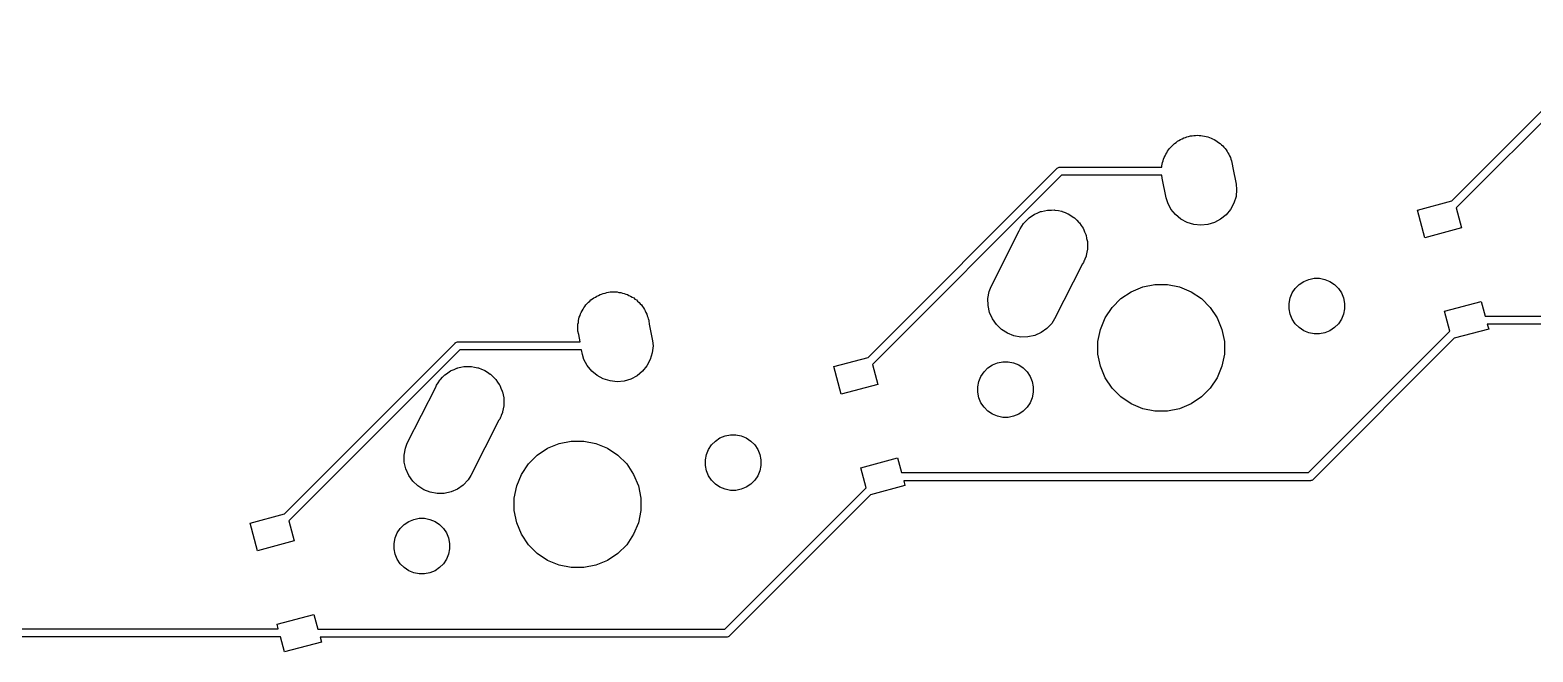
# Model space of a CAD drawing. Extents: x -26.1 to -7.5, y -7.6 to -2.3.
# Drawn here: x -14.713 to -12.847, y -3.39 to -2.619 of the extents above; entities that cross this region are included whole.
import ezdxf

# ---------------------------------------------------------------- set-up
doc = ezdxf.new("R2010")
doc.units = 0
doc.header["$MEASUREMENT"] = 0
doc.layers.add('BLACK', color=7, linetype='CONTINUOUS')

msp = doc.modelspace()

# ---------------------------------------------------------------- linework, layer by layer
at = {"layer": 'BLACK', "linetype": 'CONTINUOUS'}
for p, q in [((-12.9481, -2.83057), (-12.7363, -2.61876)), ((-12.7305, -2.62712), (-12.9427, -2.83932)), ((-13.2938, -2.76086), (-13.2923, -2.75937)), ((-13.2923, -2.75937), (-13.2904, -2.75811)), ((-13.2904, -2.75811), (-13.2887, -2.75668)), ((-13.2887, -2.75668), (-13.2868, -2.75569)), ((-13.2868, -2.75569), (-13.285, -2.75452)), ((-13.285, -2.75452), (-13.2829, -2.75366)), ((-13.2829, -2.75366), (-13.2809, -2.7526)), ((-13.2809, -2.7526), (-13.2789, -2.75199)), ((-13.2789, -2.75199), (-13.277, -2.75118)), ((-13.277, -2.75118), (-13.2748, -2.75074)), ((-13.2748, -2.75074), (-13.2726, -2.75009)), ((-13.2726, -2.75009), (-13.2705, -2.74989)), ((-13.2705, -2.74989), (-13.2684, -2.74948)), ((-13.2684, -2.74948), (-13.2662, -2.74948)), ((-13.2662, -2.74948), (-13.2639, -2.74927)), ((-13.2639, -2.74927), (-13.2618, -2.74948)), ((-13.2618, -2.74948), (-13.2597, -2.74948)), ((-13.2597, -2.74948), (-13.2575, -2.74992)), ((-13.2575, -2.74992), (-13.2552, -2.75015)), ((-13.2552, -2.75015), (-13.2532, -2.75077)), ((-13.2532, -2.75077), (-13.2511, -2.75118)), ((-13.2511, -2.75118), (-13.249, -2.75205)), ((-13.249, -2.75205), (-13.2469, -2.75271)), ((-13.2469, -2.75271), (-13.245, -2.75371)), ((-13.245, -2.75371), (-13.2431, -2.75452)), ((-13.2431, -2.75452), (-13.2412, -2.75578)), ((-13.2412, -2.75578), (-13.2392, -2.75685)), ((-13.2392, -2.75685), (-13.2376, -2.7582)), ((-13.2376, -2.7582), (-13.2358, -2.75937)), ((-13.2358, -2.75937), (-13.2342, -2.76097)), ((-13.3066, -2.78085), (-13.3058, -2.77876)), ((-13.3058, -2.77876), (-13.3051, -2.7766)), ((-13.3051, -2.7766), (-13.3041, -2.77474)), ((-13.3041, -2.77474), (-13.3033, -2.77279)), ((-13.3033, -2.77279), (-13.302, -2.77091)), ((-13.302, -2.77091), (-13.301, -2.76892)), ((-13.301, -2.76892), (-13.2996, -2.76729)), ((-13.2996, -2.76729), (-13.2985, -2.76554)), ((-13.2985, -2.76554), (-13.2969, -2.76394)), ((-13.2969, -2.76394), (-13.2954, -2.76219)), ((-13.2954, -2.76219), (-13.2938, -2.76086)), ((-13.2342, -2.76097), (-13.2325, -2.76241)), ((-13.2325, -2.76241), (-13.2311, -2.76404)), ((-13.2311, -2.76404), (-13.2296, -2.76554)), ((-13.2296, -2.76554), (-13.2284, -2.76742)), ((-13.2284, -2.76742), (-13.227, -2.76917)), ((-13.227, -2.76917), (-13.226, -2.77104)), ((-13.226, -2.77104), (-13.2248, -2.77279)), ((-13.2248, -2.77279), (-13.2239, -2.77488)), ((-13.2239, -2.77488), (-13.2229, -2.77688)), ((-13.2229, -2.77688), (-13.2223, -2.7789)), ((-13.2223, -2.7789), (-13.2215, -2.78085)), ((-13.6725, -3.02468), (-13.4382, -2.79041)), ((-13.4382, -2.79041), (-13.4381, -2.79022)), ((-13.4381, -2.79022), (-13.4373, -2.78959)), ((-13.4373, -2.78959), (-13.4365, -2.78913)), ((-13.4365, -2.78913), (-13.4355, -2.78884)), ((-13.4355, -2.78884), (-13.4345, -2.78875)), ((-13.4345, -2.78875), (-13.4343, -2.78877)), ((-13.4343, -2.78877), (-13.3082, -2.78877)), ((-13.3082, -2.78877), (-13.3079, -2.78719)), ((-13.3079, -2.78719), (-13.3077, -2.78494)), ((-13.3077, -2.78494), (-13.3071, -2.78292)), ((-13.3071, -2.78292), (-13.3066, -2.78085)), ((-13.2215, -2.78085), (-13.221, -2.78307)), ((-13.221, -2.78307), (-13.221, -2.78314)), ((-13.221, -2.78314), (-13.2206, -2.78519)), ((-13.2206, -2.78519), (-13.2198, -2.78941)), ((-13.2198, -2.78941), (-13.2198, -2.78949)), ((-13.2198, -2.78949), (-13.2158, -2.80988)), ((-13.4325, -2.79877), (-13.6671, -3.03344)), ((-13.3082, -2.79877), (-13.4325, -2.79877)), ((-13.3075, -2.80235), (-13.3082, -2.79877)), ((-13.3027, -2.82686), (-13.3075, -2.80235)), ((-13.2152, -2.81639), (-13.216, -2.82507)), ((-13.2158, -2.80988), (-13.2152, -2.81639)), ((-13.3008, -2.83313), (-13.3027, -2.82686)), ((-13.2968, -2.84084), (-13.3008, -2.83313)), ((-13.2186, -2.83341), (-13.2227, -2.84109)), ((-13.216, -2.82507), (-13.2186, -2.83341)), ((-12.9909, -2.84204), (-12.9481, -2.83057)), ((-13.4764, -2.85521), (-13.4737, -2.85241)), ((-13.4737, -2.85241), (-13.4733, -2.85213)), ((-13.4733, -2.85213), (-13.4729, -2.8518)), ((-13.4729, -2.8518), (-13.4697, -2.84963)), ((-13.4697, -2.84963), (-13.4665, -2.84741)), ((-13.4665, -2.84741), (-13.4661, -2.84721)), ((-13.4661, -2.84721), (-13.4657, -2.84695)), ((-13.4657, -2.84695), (-13.4621, -2.84546)), ((-13.4621, -2.84546), (-13.4585, -2.8439)), ((-13.4585, -2.8439), (-13.4581, -2.84379)), ((-13.4581, -2.84379), (-13.4576, -2.84361)), ((-13.4576, -2.84361), (-13.4538, -2.84285)), ((-13.4538, -2.84285), (-13.45, -2.84201)), ((-13.45, -2.84201), (-13.4495, -2.842)), ((-13.4495, -2.842), (-13.4491, -2.84191)), ((-13.4491, -2.84191), (-13.4452, -2.84191)), ((-13.4452, -2.84191), (-13.4413, -2.84182)), ((-13.4413, -2.84182), (-13.4408, -2.84191)), ((-13.4408, -2.84191), (-13.4403, -2.84191)), ((-13.4403, -2.84191), (-13.4365, -2.84267)), ((-13.4365, -2.84267), (-13.4327, -2.84334)), ((-13.4327, -2.84334), (-13.4323, -2.84352)), ((-13.4323, -2.84352), (-13.4318, -2.84361)), ((-13.4318, -2.84361), (-13.4282, -2.8451)), ((-13.4282, -2.8451), (-13.4246, -2.84651)), ((-13.4246, -2.84651), (-13.4242, -2.84677)), ((-13.4242, -2.84677), (-13.4237, -2.84695)), ((-13.4237, -2.84695), (-13.4205, -2.84911)), ((-13.4205, -2.84911), (-13.4172, -2.8512)), ((-13.4172, -2.8512), (-13.4169, -2.85153)), ((-13.4169, -2.85153), (-13.4165, -2.8518)), ((-13.4165, -2.8518), (-13.4137, -2.85455)), ((-13.2912, -2.8476), (-13.2968, -2.84084)), ((-13.2845, -2.85316), (-13.2912, -2.8476)), ((-13.2768, -2.8573), (-13.2845, -2.85316)), ((-13.2351, -2.85332), (-13.2428, -2.85741)), ((-13.2283, -2.84781), (-13.2351, -2.85332)), ((-13.2227, -2.84109), (-13.2283, -2.84781)), ((-12.9817, -2.87626), (-12.9909, -2.84204)), ((-12.9427, -2.83932), (-12.9361, -2.86403)), ((-13.5201, -2.93697), (-13.485, -2.86768)), ((-13.485, -2.86768), (-13.484, -2.86522)), ((-13.484, -2.86522), (-13.4818, -2.86198)), ((-13.4818, -2.86198), (-13.4797, -2.85871)), ((-13.4797, -2.85871), (-13.4794, -2.85836)), ((-13.4794, -2.85836), (-13.4791, -2.85796)), ((-13.4791, -2.85796), (-13.4764, -2.85521)), ((-13.4137, -2.85455), (-13.4109, -2.85724)), ((-13.4109, -2.85724), (-13.4106, -2.85763)), ((-13.4106, -2.85763), (-13.4103, -2.85796)), ((-13.4103, -2.85796), (-13.4081, -2.8612)), ((-13.4081, -2.8612), (-13.4059, -2.86438)), ((-13.4059, -2.86438), (-13.4057, -2.86482)), ((-13.4057, -2.86482), (-13.4055, -2.86522)), ((-13.4055, -2.86522), (-13.404, -2.86881)), ((-13.404, -2.86881), (-13.4024, -2.87237)), ((-13.4024, -2.87237), (-13.4023, -2.87284)), ((-13.2685, -2.85986), (-13.2768, -2.8573)), ((-13.2598, -2.86074), (-13.2685, -2.85986)), ((-13.2511, -2.85992), (-13.2598, -2.86074)), ((-13.2428, -2.85741), (-13.2511, -2.85992)), ((-12.9361, -2.86403), (-12.9817, -2.87626)), ((-13.4023, -2.87284), (-13.4021, -2.87328)), ((-13.4021, -2.87328), (-13.4014, -2.87709)), ((-13.4014, -2.87709), (-13.4005, -2.88089)), ((-13.4004, -2.89056), (-13.4012, -2.89437)), ((-13.4005, -2.88089), (-13.4005, -2.88137)), ((-13.4005, -2.88137), (-13.4004, -2.88184)), ((-13.4004, -2.88184), (-13.4004, -2.88573)), ((-13.4004, -2.88573), (-13.4003, -2.88961)), ((-13.4003, -2.88961), (-13.4004, -2.89008)), ((-13.4004, -2.89008), (-13.4004, -2.89056)), ((-13.4064, -2.9086), (-13.4411, -2.97705)), ((-13.4055, -2.90718), (-13.4064, -2.9086)), ((-13.4044, -2.90472), (-13.4055, -2.90718)), ((-13.4042, -2.9043), (-13.4044, -2.90472)), ((-13.4036, -2.90271), (-13.4042, -2.9043)), ((-13.4021, -2.89912), (-13.4036, -2.90271)), ((-13.402, -2.89865), (-13.4021, -2.89912)), ((-13.4019, -2.8982), (-13.402, -2.89865)), ((-13.4012, -2.89437), (-13.4019, -2.8982)), ((-13.132, -2.93055), (-13.1257, -2.92795)), ((-13.1257, -2.92795), (-13.1191, -2.92663)), ((-13.1191, -2.92663), (-13.1123, -2.92663)), ((-13.1123, -2.92663), (-13.1056, -2.92795)), ((-13.1056, -2.92795), (-13.0994, -2.93055)), ((-14.0074, -2.94777), (-14.0054, -2.94671)), ((-14.0054, -2.94671), (-14.0034, -2.9461)), ((-14.0034, -2.9461), (-14.0014, -2.9453)), ((-14.0014, -2.9453), (-13.9992, -2.94486)), ((-13.9992, -2.94486), (-13.997, -2.94421)), ((-13.997, -2.94421), (-13.9949, -2.94401)), ((-13.9949, -2.94401), (-13.9929, -2.94359)), ((-13.9929, -2.94359), (-13.9906, -2.94359)), ((-13.9906, -2.94359), (-13.9883, -2.94338)), ((-13.9883, -2.94338), (-13.9862, -2.94359)), ((-13.9862, -2.94359), (-13.9841, -2.94359)), ((-13.9841, -2.94359), (-13.9819, -2.94404)), ((-13.9819, -2.94404), (-13.9797, -2.94427)), ((-13.9797, -2.94427), (-13.9776, -2.94488)), ((-13.9776, -2.94488), (-13.9756, -2.9453)), ((-13.9756, -2.9453), (-13.9735, -2.94616)), ((-13.9735, -2.94616), (-13.9713, -2.94683)), ((-13.9713, -2.94683), (-13.9695, -2.94783)), ((-13.524, -2.95165), (-13.5225, -2.94306)), ((-13.5225, -2.94306), (-13.5201, -2.93697)), ((-13.3589, -2.95186), (-13.3461, -2.94327)), ((-13.3461, -2.94327), (-13.3318, -2.93736)), ((-13.3318, -2.93736), (-13.3166, -2.93434)), ((-13.3166, -2.93434), (-13.3011, -2.93434)), ((-13.3011, -2.93434), (-13.286, -2.93736)), ((-13.286, -2.93736), (-13.2717, -2.94327)), ((-13.2717, -2.94327), (-13.2588, -2.95186)), ((-13.1488, -2.95103), (-13.1462, -2.94476)), ((-13.1462, -2.94476), (-13.1425, -2.93911)), ((-13.1425, -2.93911), (-13.1377, -2.93432)), ((-13.1377, -2.93432), (-13.132, -2.93055)), ((-13.0994, -2.93055), (-13.0937, -2.93432)), ((-13.0937, -2.93432), (-13.0889, -2.93911)), ((-13.0889, -2.93911), (-13.0852, -2.94476)), ((-13.0852, -2.94476), (-13.0826, -2.95103)), ((-14.0277, -2.96691), (-14.0265, -2.96502)), ((-14.0265, -2.96502), (-14.0254, -2.96303)), ((-14.0254, -2.96303), (-14.0241, -2.96141)), ((-14.0241, -2.96141), (-14.0229, -2.95965)), ((-14.0229, -2.95965), (-14.0213, -2.95805)), ((-14.0213, -2.95805), (-14.0199, -2.95631)), ((-14.0199, -2.95631), (-14.0182, -2.95498)), ((-14.0182, -2.95498), (-14.0167, -2.95348)), ((-14.0167, -2.95348), (-14.0148, -2.95223)), ((-14.0148, -2.95223), (-14.0131, -2.9508)), ((-14.0131, -2.9508), (-14.0112, -2.94981)), ((-14.0112, -2.94981), (-14.0095, -2.94864)), ((-14.0095, -2.94864), (-14.0074, -2.94777)), ((-13.9695, -2.94783), (-13.9675, -2.94864)), ((-13.9675, -2.94864), (-13.9656, -2.94989)), ((-13.9656, -2.94989), (-13.9636, -2.95097)), ((-13.9636, -2.95097), (-13.962, -2.95231)), ((-13.962, -2.95231), (-13.9603, -2.95348)), ((-13.9603, -2.95348), (-13.9587, -2.95508)), ((-13.9587, -2.95508), (-13.9569, -2.95652)), ((-13.9569, -2.95652), (-13.9556, -2.95816)), ((-13.9556, -2.95816), (-13.9541, -2.95965)), ((-13.9541, -2.95965), (-13.9528, -2.96153)), ((-13.9528, -2.96153), (-13.9514, -2.96329)), ((-13.9514, -2.96329), (-13.9504, -2.96515)), ((-13.9504, -2.96515), (-13.9492, -2.96691)), ((-13.5238, -2.96038), (-13.524, -2.95165)), ((-13.522, -2.9689), (-13.5238, -2.96038)), ((-13.3784, -2.97565), (-13.3699, -2.9628)), ((-13.3699, -2.9628), (-13.3589, -2.95186)), ((-13.2588, -2.95186), (-13.2479, -2.9628)), ((-13.2479, -2.9628), (-13.2393, -2.97565)), ((-13.1501, -2.95768), (-13.1488, -2.95103)), ((-13.1501, -2.96447), (-13.1501, -2.95768)), ((-13.1488, -2.97112), (-13.1501, -2.96447)), ((-13.0826, -2.95103), (-13.0812, -2.95768)), ((-13.0812, -2.96447), (-13.0826, -2.97112)), ((-13.0812, -2.95768), (-13.0812, -2.96447)), ((-12.9572, -2.96753), (-12.9116, -2.9553)), ((-12.9116, -2.9553), (-12.9067, -2.97353)), ((-14.0328, -2.98352), (-14.0323, -2.9813)), ((-14.0328, -2.98563), (-14.0328, -2.98352)), ((-14.0323, -2.9813), (-14.0321, -2.97905)), ((-14.0321, -2.97905), (-14.0315, -2.97704)), ((-14.0315, -2.97704), (-14.0311, -2.97497)), ((-14.0311, -2.97497), (-14.0302, -2.97288)), ((-14.0302, -2.97288), (-14.0296, -2.97071)), ((-14.0296, -2.97071), (-14.0286, -2.96886)), ((-14.0286, -2.96886), (-14.0277, -2.96691)), ((-13.9492, -2.96691), (-13.9484, -2.969)), ((-13.9484, -2.969), (-13.9473, -2.97099)), ((-13.9473, -2.97099), (-13.9467, -2.97302)), ((-13.9467, -2.97302), (-13.9459, -2.97497)), ((-13.9459, -2.97497), (-13.9455, -2.97719)), ((-13.9455, -2.97719), (-13.9454, -2.97726)), ((-13.9454, -2.97726), (-13.945, -2.97931)), ((-13.945, -2.97931), (-13.9442, -2.98352)), ((-13.9442, -2.98352), (-13.9442, -2.9836)), ((-13.9442, -2.9836), (-13.9402, -3.00399)), ((-13.5184, -2.97688), (-13.522, -2.9689)), ((-13.5134, -2.98403), (-13.5184, -2.97688)), ((-13.5071, -2.99007), (-13.5134, -2.98403)), ((-13.4447, -2.98256), (-13.4507, -2.98886)), ((-13.4411, -2.97705), (-13.4447, -2.98256)), ((-13.3844, -2.98994), (-13.3784, -2.97565)), ((-13.2393, -2.97565), (-13.2334, -2.98994)), ((-13.1462, -2.97739), (-13.1488, -2.97112)), ((-13.1425, -2.98303), (-13.1462, -2.97739)), ((-13.1377, -2.98783), (-13.1425, -2.98303)), ((-13.0889, -2.98303), (-13.0937, -2.98783)), ((-13.0852, -2.97739), (-13.0889, -2.98303)), ((-13.0826, -2.97112), (-13.0852, -2.97739)), ((-12.9506, -2.99224), (-12.9572, -2.96753)), ((-12.9067, -2.97353), (-12.4016, -2.97353)), ((-12.3998, -2.98353), (-12.9041, -2.98353)), ((-12.9041, -2.98353), (-12.9024, -2.98953)), ((-14.033, -2.98773), (-14.0328, -2.98563)), ((-14.0328, -2.98999), (-14.033, -2.98773)), ((-14.0328, -2.99225), (-14.0328, -2.98999)), ((-14.0319, -2.99646), (-14.0328, -2.99225)), ((-14.0302, -3.00535), (-14.0319, -2.99646)), ((-13.4998, -2.99476), (-13.5071, -2.99007)), ((-13.4917, -2.99792), (-13.4998, -2.99476)), ((-13.4831, -2.99944), (-13.4917, -2.99792)), ((-13.4743, -2.99926), (-13.4831, -2.99944)), ((-13.4658, -2.99737), (-13.4743, -2.99926)), ((-13.4578, -2.99386), (-13.4658, -2.99737)), ((-13.4507, -2.98886), (-13.4578, -2.99386)), ((-13.3874, -3.00511), (-13.3844, -2.98994)), ((-13.2334, -2.98994), (-13.2304, -3.00511)), ((-13.132, -2.9916), (-13.1377, -2.98783)), ((-13.1257, -2.9942), (-13.132, -2.9916)), ((-13.126, -3.16764), (-12.9506, -2.99224)), ((-13.1191, -2.99552), (-13.1257, -2.9942)), ((-12.9452, -3.001), (-13.1203, -3.176)), ((-13.1123, -2.99552), (-13.1191, -2.99552)), ((-13.1056, -2.9942), (-13.1123, -2.99552)), ((-13.0994, -2.9916), (-13.1056, -2.9942)), ((-13.0937, -2.98783), (-13.0994, -2.9916)), ((-12.9024, -2.98953), (-12.9452, -3.001)), ((-14.397, -3.2188), (-14.1852, -3.00699)), ((-14.1794, -3.01535), (-14.3916, -3.22755)), ((-14.1852, -3.00699), (-14.185, -3.0068)), ((-14.185, -3.0068), (-14.1842, -3.00617)), ((-14.1842, -3.00617), (-14.1834, -3.00571)), ((-14.1834, -3.00571), (-14.1824, -3.00542)), ((-14.1824, -3.00542), (-14.1814, -3.00533)), ((-14.1814, -3.00533), (-14.1812, -3.00535)), ((-14.1812, -3.00535), (-14.0302, -3.00535)), ((-14.0283, -3.01535), (-14.1794, -3.01535)), ((-14.0272, -3.02098), (-14.0283, -3.01535)), ((-14.0253, -3.02724), (-14.0272, -3.02098)), ((-13.9405, -3.01918), (-13.943, -3.02752)), ((-13.9396, -3.0105), (-13.9405, -3.01918)), ((-13.9402, -3.00399), (-13.9396, -3.0105)), ((-13.3874, -3.02057), (-13.3874, -3.00511)), ((-13.3844, -3.03574), (-13.3874, -3.02057)), ((-13.2304, -3.02057), (-13.2334, -3.03574)), ((-13.2304, -3.00511), (-13.2304, -3.02057)), ((-14.1901, -3.04106), (-14.1865, -3.03957)), ((-14.1865, -3.03957), (-14.183, -3.03801)), ((-14.183, -3.03801), (-14.1825, -3.03791)), ((-14.1825, -3.03791), (-14.1821, -3.03772)), ((-14.1821, -3.03772), (-14.1783, -3.03696)), ((-14.1783, -3.03696), (-14.1745, -3.03612)), ((-14.1745, -3.03612), (-14.174, -3.03611)), ((-14.174, -3.03611), (-14.1735, -3.03602)), ((-14.1735, -3.03602), (-14.1696, -3.03602)), ((-14.1696, -3.03602), (-14.1657, -3.03594)), ((-14.1657, -3.03594), (-14.1653, -3.03602)), ((-14.1653, -3.03602), (-14.1648, -3.03602)), ((-14.1648, -3.03602), (-14.161, -3.03678)), ((-14.161, -3.03678), (-14.1571, -3.03746)), ((-14.1571, -3.03746), (-14.1567, -3.03763)), ((-14.1567, -3.03763), (-14.1562, -3.03772)), ((-14.1562, -3.03772), (-14.1526, -3.03921)), ((-14.1526, -3.03921), (-14.149, -3.04062)), ((-14.0212, -3.03495), (-14.0253, -3.02724)), ((-14.0157, -3.04171), (-14.0212, -3.03495)), ((-13.9472, -3.0352), (-13.9527, -3.04193)), ((-13.943, -3.02752), (-13.9472, -3.0352)), ((-13.7153, -3.03615), (-13.6725, -3.02468)), ((-13.7061, -3.07038), (-13.7153, -3.03615)), ((-13.6671, -3.03344), (-13.6605, -3.05815)), ((-13.5288, -3.04264), (-13.524, -3.03784)), ((-13.524, -3.03784), (-13.5184, -3.03407)), ((-13.5184, -3.03407), (-13.5121, -3.03148)), ((-13.5121, -3.03148), (-13.5055, -3.03015)), ((-13.5055, -3.03015), (-13.4987, -3.03015)), ((-13.4987, -3.03015), (-13.492, -3.03148)), ((-13.492, -3.03148), (-13.4857, -3.03407)), ((-13.4857, -3.03407), (-13.4801, -3.03784)), ((-13.4801, -3.03784), (-13.4753, -3.04264)), ((-13.3784, -3.05002), (-13.3844, -3.03574)), ((-13.2334, -3.03574), (-13.2393, -3.05002)), ((-14.2084, -3.05933), (-14.2062, -3.0561)), ((-14.2062, -3.0561), (-14.2042, -3.05282)), ((-14.2042, -3.05282), (-14.2038, -3.05248)), ((-14.2038, -3.05248), (-14.2036, -3.05208)), ((-14.2036, -3.05208), (-14.2008, -3.04933)), ((-14.2008, -3.04933), (-14.1981, -3.04652)), ((-14.1981, -3.04652), (-14.1977, -3.04625)), ((-14.1977, -3.04625), (-14.1974, -3.04591)), ((-14.1974, -3.04591), (-14.1942, -3.04375)), ((-14.1942, -3.04375), (-14.191, -3.04152)), ((-14.191, -3.04152), (-14.1905, -3.04133)), ((-14.1905, -3.04133), (-14.1901, -3.04106)), ((-14.149, -3.04062), (-14.1486, -3.04088)), ((-14.1486, -3.04088), (-14.1482, -3.04106)), ((-14.1482, -3.04106), (-14.1449, -3.04322)), ((-14.1449, -3.04322), (-14.1417, -3.04531)), ((-14.1417, -3.04531), (-14.1413, -3.04564)), ((-14.1413, -3.04564), (-14.1409, -3.04591)), ((-14.1409, -3.04591), (-14.1382, -3.04866)), ((-14.1382, -3.04866), (-14.1354, -3.05135)), ((-14.1354, -3.05135), (-14.1351, -3.05174)), ((-14.1351, -3.05174), (-14.1348, -3.05208)), ((-14.1348, -3.05208), (-14.1326, -3.05531)), ((-14.1326, -3.05531), (-14.1304, -3.0585)), ((-14.1304, -3.0585), (-14.1302, -3.05894)), ((-14.1302, -3.05894), (-14.1299, -3.05933)), ((-14.009, -3.04727), (-14.0157, -3.04171)), ((-14.0013, -3.05141), (-14.009, -3.04727)), ((-13.9929, -3.05397), (-14.0013, -3.05141)), ((-13.9843, -3.05486), (-13.9929, -3.05397)), ((-13.9756, -3.05403), (-13.9843, -3.05486)), ((-13.9672, -3.05153), (-13.9756, -3.05403)), ((-13.9595, -3.04744), (-13.9672, -3.05153)), ((-13.9527, -3.04193), (-13.9595, -3.04744)), ((-13.6605, -3.05815), (-13.7061, -3.07038)), ((-13.5365, -3.06121), (-13.5352, -3.05455)), ((-13.5352, -3.05455), (-13.5326, -3.04828)), ((-13.5326, -3.04828), (-13.5288, -3.04264)), ((-13.4753, -3.04264), (-13.4715, -3.04828)), ((-13.4715, -3.04828), (-13.4689, -3.05455)), ((-13.4689, -3.05455), (-13.4676, -3.06121)), ((-13.3699, -3.06288), (-13.3784, -3.05002)), ((-13.2393, -3.05002), (-13.2479, -3.06288)), ((-14.2446, -3.13108), (-14.2094, -3.06179)), ((-14.2094, -3.06179), (-14.2084, -3.05933)), ((-14.1299, -3.05933), (-14.1284, -3.06293)), ((-14.1284, -3.06293), (-14.1269, -3.06649)), ((-14.1269, -3.06649), (-14.1267, -3.06695)), ((-14.1267, -3.06695), (-14.1266, -3.06739)), ((-14.1266, -3.06739), (-14.1258, -3.07121)), ((-14.1258, -3.07121), (-14.125, -3.075)), ((-14.125, -3.075), (-14.125, -3.07548)), ((-14.125, -3.07548), (-14.1249, -3.07595)), ((-14.1249, -3.07595), (-14.1249, -3.07984)), ((-13.5365, -3.068), (-13.5365, -3.06121)), ((-13.5352, -3.07465), (-13.5365, -3.068)), ((-13.5326, -3.08092), (-13.5352, -3.07465)), ((-13.4689, -3.07465), (-13.4715, -3.08092)), ((-13.4676, -3.068), (-13.4689, -3.07465)), ((-13.4676, -3.06121), (-13.4676, -3.068)), ((-13.3589, -3.07381), (-13.3699, -3.06288)), ((-13.3461, -3.0824), (-13.3589, -3.07381)), ((-13.2588, -3.07381), (-13.2717, -3.0824)), ((-13.2479, -3.06288), (-13.2588, -3.07381)), ((-14.1266, -3.09323), (-14.1281, -3.09682)), ((-14.1265, -3.09276), (-14.1266, -3.09323)), ((-14.1263, -3.09232), (-14.1265, -3.09276)), ((-14.1256, -3.08849), (-14.1263, -3.09232)), ((-14.1249, -3.08468), (-14.1256, -3.08849)), ((-14.1249, -3.07984), (-14.1248, -3.08373)), ((-14.1248, -3.08373), (-14.1249, -3.0842)), ((-14.1249, -3.0842), (-14.1249, -3.08468)), ((-13.5288, -3.08656), (-13.5326, -3.08092)), ((-13.524, -3.09136), (-13.5288, -3.08656)), ((-13.5184, -3.09513), (-13.524, -3.09136)), ((-13.5121, -3.09773), (-13.5184, -3.09513)), ((-13.4857, -3.09513), (-13.492, -3.09773)), ((-13.4801, -3.09136), (-13.4857, -3.09513)), ((-13.4753, -3.08656), (-13.4801, -3.09136)), ((-13.4715, -3.08092), (-13.4753, -3.08656)), ((-13.3318, -3.08832), (-13.3461, -3.0824)), ((-13.3166, -3.09134), (-13.3318, -3.08832)), ((-13.3011, -3.09134), (-13.3166, -3.09134)), ((-13.286, -3.08832), (-13.3011, -3.09134)), ((-13.2717, -3.0824), (-13.286, -3.08832)), ((-14.1309, -3.10272), (-14.1656, -3.17116)), ((-14.1299, -3.10129), (-14.1309, -3.10272)), ((-14.1289, -3.09884), (-14.1299, -3.10129)), ((-14.1287, -3.09841), (-14.1289, -3.09884)), ((-14.1281, -3.09682), (-14.1287, -3.09841)), ((-13.5055, -3.09905), (-13.5121, -3.09773)), ((-13.4987, -3.09905), (-13.5055, -3.09905)), ((-13.492, -3.09773), (-13.4987, -3.09905)), ((-14.247, -3.13718), (-14.2446, -3.13108)), ((-14.0705, -3.13739), (-14.0562, -3.13147)), ((-14.0562, -3.13147), (-14.0411, -3.12845)), ((-14.0411, -3.12845), (-14.0256, -3.12845)), ((-14.0256, -3.12845), (-14.0104, -3.13147)), ((-14.0104, -3.13147), (-13.9961, -3.13739)), ((-13.8707, -3.13887), (-13.8669, -3.13323)), ((-13.8669, -3.13323), (-13.8621, -3.12843)), ((-13.8621, -3.12843), (-13.8565, -3.12466)), ((-13.8565, -3.12466), (-13.8502, -3.12206)), ((-13.8502, -3.12206), (-13.8435, -3.12074)), ((-13.8435, -3.12074), (-13.8367, -3.12074)), ((-13.8367, -3.12074), (-13.8301, -3.12206)), ((-13.8301, -3.12206), (-13.8238, -3.12466)), ((-13.8238, -3.12466), (-13.8182, -3.12843)), ((-13.8182, -3.12843), (-13.8134, -3.13323)), ((-13.8134, -3.13323), (-13.8096, -3.13887)), ((-14.2485, -3.14577), (-14.247, -3.13718)), ((-14.2483, -3.15449), (-14.2485, -3.14577)), ((-14.0943, -3.15691), (-14.0834, -3.14598)), ((-14.0834, -3.14598), (-14.0705, -3.13739)), ((-13.9961, -3.13739), (-13.9833, -3.14598)), ((-13.9833, -3.14598), (-13.9723, -3.15691)), ((-13.8746, -3.1518), (-13.8733, -3.14514)), ((-13.8746, -3.15858), (-13.8746, -3.1518)), ((-13.8733, -3.14514), (-13.8707, -3.13887)), ((-13.8096, -3.13887), (-13.807, -3.14514)), ((-13.807, -3.14514), (-13.8057, -3.1518)), ((-13.8057, -3.1518), (-13.8057, -3.15858)), ((-13.6817, -3.16164), (-13.6361, -3.14942)), ((-13.6361, -3.14942), (-13.6312, -3.16764)), ((-14.2464, -3.16301), (-14.2483, -3.15449)), ((-14.2429, -3.171), (-14.2464, -3.16301)), ((-14.2379, -3.17815), (-14.2429, -3.171)), ((-14.1656, -3.17116), (-14.1691, -3.17668)), ((-14.1088, -3.18406), (-14.1029, -3.16977)), ((-14.1029, -3.16977), (-14.0943, -3.15691)), ((-13.9723, -3.15691), (-13.9638, -3.16977)), ((-13.9638, -3.16977), (-13.9578, -3.18406)), ((-13.8733, -3.16524), (-13.8746, -3.15858)), ((-13.8707, -3.17151), (-13.8733, -3.16524)), ((-13.807, -3.16524), (-13.8096, -3.17151)), ((-13.8057, -3.15858), (-13.807, -3.16524)), ((-13.6751, -3.18635), (-13.6817, -3.16164)), ((-13.6312, -3.16764), (-13.126, -3.16764)), ((-14.2316, -3.18418), (-14.2379, -3.17815)), ((-14.2242, -3.18887), (-14.2316, -3.18418)), ((-14.2161, -3.19204), (-14.2242, -3.18887)), ((-14.1823, -3.18798), (-14.1903, -3.19149)), ((-14.1751, -3.18298), (-14.1823, -3.18798)), ((-14.1691, -3.17668), (-14.1751, -3.18298)), ((-14.1118, -3.19922), (-14.1088, -3.18406)), ((-13.9578, -3.18406), (-13.9548, -3.19922)), ((-13.8669, -3.17715), (-13.8707, -3.17151)), ((-13.8621, -3.18195), (-13.8669, -3.17715)), ((-13.8565, -3.18572), (-13.8621, -3.18195)), ((-13.8502, -3.18831), (-13.8565, -3.18572)), ((-13.8505, -3.36176), (-13.6751, -3.18635)), ((-13.8435, -3.18964), (-13.8502, -3.18831)), ((-13.8367, -3.18964), (-13.8435, -3.18964)), ((-13.8301, -3.18831), (-13.8367, -3.18964)), ((-13.8238, -3.18572), (-13.8301, -3.18831)), ((-13.8182, -3.18195), (-13.8238, -3.18572)), ((-13.8134, -3.17715), (-13.8182, -3.18195)), ((-13.8096, -3.17151), (-13.8134, -3.17715)), ((-13.6269, -3.18364), (-13.6697, -3.19511)), ((-13.1242, -3.17764), (-13.6285, -3.17764)), ((-13.6285, -3.17764), (-13.6269, -3.18364)), ((-13.124, -3.17767), (-13.1242, -3.17764)), ((-13.1237, -3.17764), (-13.124, -3.17767)), ((-13.123, -3.17757), (-13.1237, -3.17764)), ((-13.122, -3.17728), (-13.123, -3.17757)), ((-13.1212, -3.17682), (-13.122, -3.17728)), ((-13.1204, -3.1762), (-13.1212, -3.17682)), ((-13.1203, -3.176), (-13.1204, -3.1762)), ((-14.2075, -3.19356), (-14.2161, -3.19204)), ((-14.1988, -3.19337), (-14.2075, -3.19356)), ((-14.1903, -3.19149), (-14.1988, -3.19337)), ((-14.1118, -3.21468), (-14.1118, -3.19922)), ((-13.9548, -3.19922), (-13.9548, -3.21468)), ((-13.6697, -3.19511), (-13.8447, -3.37012)), ((-14.4398, -3.23026), (-14.397, -3.2188)), ((-14.2428, -3.22819), (-14.2366, -3.22559)), ((-14.2366, -3.22559), (-14.2299, -3.22427)), ((-14.2299, -3.22427), (-14.2231, -3.22427)), ((-14.2231, -3.22427), (-14.2165, -3.22559)), ((-14.2165, -3.22559), (-14.2102, -3.22819)), ((-14.1088, -3.22985), (-14.1118, -3.21468)), ((-13.9548, -3.21468), (-13.9578, -3.22985)), ((-14.4306, -3.26449), (-14.4398, -3.23026)), ((-14.3916, -3.22755), (-14.385, -3.25226)), ((-14.2596, -3.24867), (-14.257, -3.2424)), ((-14.257, -3.2424), (-14.2533, -3.23676)), ((-14.2533, -3.23676), (-14.2485, -3.23196)), ((-14.2485, -3.23196), (-14.2428, -3.22819)), ((-14.2102, -3.22819), (-14.2046, -3.23196)), ((-14.2046, -3.23196), (-14.1998, -3.23676)), ((-14.1998, -3.23676), (-14.196, -3.2424)), ((-14.196, -3.2424), (-14.1934, -3.24867)), ((-14.1029, -3.24414), (-14.1088, -3.22985)), ((-14.0943, -3.25699), (-14.1029, -3.24414)), ((-13.9638, -3.24414), (-13.9723, -3.25699)), ((-13.9578, -3.22985), (-13.9638, -3.24414)), ((-14.385, -3.25226), (-14.4306, -3.26449)), ((-14.261, -3.25532), (-14.2596, -3.24867)), ((-14.261, -3.26211), (-14.261, -3.25532)), ((-14.2596, -3.26876), (-14.261, -3.26211)), ((-14.1934, -3.24867), (-14.1921, -3.25532)), ((-14.1921, -3.26211), (-14.1934, -3.26876)), ((-14.1921, -3.25532), (-14.1921, -3.26211)), ((-14.0834, -3.26793), (-14.0943, -3.25699)), ((-13.9723, -3.25699), (-13.9833, -3.26793)), ((-14.257, -3.27503), (-14.2596, -3.26876)), ((-14.2533, -3.28068), (-14.257, -3.27503)), ((-14.2485, -3.28547), (-14.2533, -3.28068)), ((-14.1998, -3.28068), (-14.2046, -3.28547)), ((-14.196, -3.27503), (-14.1998, -3.28068)), ((-14.1934, -3.26876), (-14.196, -3.27503)), ((-14.0705, -3.27652), (-14.0834, -3.26793)), ((-14.0562, -3.28244), (-14.0705, -3.27652)), ((-14.0411, -3.28545), (-14.0562, -3.28244)), ((-14.0104, -3.28244), (-14.0256, -3.28545)), ((-13.9961, -3.27652), (-14.0104, -3.28244)), ((-13.9833, -3.26793), (-13.9961, -3.27652)), ((-14.2428, -3.28924), (-14.2485, -3.28547)), ((-14.2366, -3.29184), (-14.2428, -3.28924)), ((-14.2299, -3.29317), (-14.2366, -3.29184)), ((-14.2231, -3.29317), (-14.2299, -3.29317)), ((-14.2165, -3.29184), (-14.2231, -3.29317)), ((-14.2102, -3.28924), (-14.2165, -3.29184)), ((-14.2046, -3.28547), (-14.2102, -3.28924)), ((-14.0256, -3.28545), (-14.0411, -3.28545)), ((-14.4061, -3.35576), (-14.3605, -3.34353)), ((-14.4047, -3.36118), (-14.4061, -3.35576)), ((-14.3605, -3.34353), (-14.3556, -3.36176)), ((-14.402, -3.37118), (-15.0555, -3.37118)), ((-15.0529, -3.36118), (-14.4047, -3.36118)), ((-14.397, -3.38998), (-14.402, -3.37118)), ((-14.3556, -3.36176), (-13.8505, -3.36176)), ((-13.8486, -3.37176), (-14.3529, -3.37176)), ((-14.3529, -3.37176), (-14.3513, -3.37776)), ((-13.8484, -3.37178), (-13.8486, -3.37176)), ((-13.8482, -3.37176), (-13.8484, -3.37178)), ((-13.8474, -3.37168), (-13.8482, -3.37176)), ((-13.8465, -3.3714), (-13.8474, -3.37168)), ((-13.8456, -3.37093), (-13.8465, -3.3714)), ((-13.8449, -3.37031), (-13.8456, -3.37093)), ((-13.8447, -3.37012), (-13.8449, -3.37031)), ((-14.3513, -3.37776), (-14.397, -3.38998))]:
    msp.add_line(p, q, dxfattribs=at)

doc.saveas('drawing.dxf')
